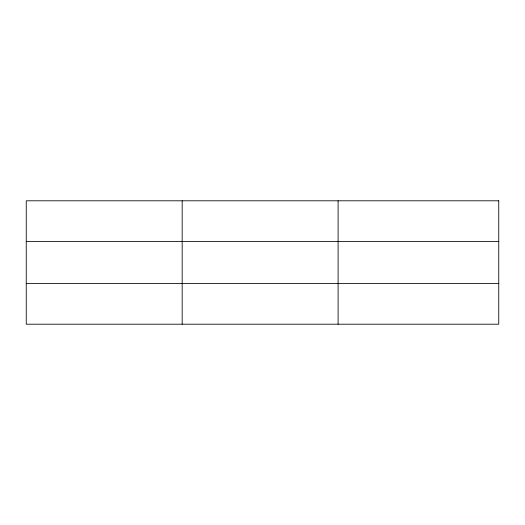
<?xml version="1.0" encoding="UTF-8"?>
<svg xmlns="http://www.w3.org/2000/svg" width="525" height="525" viewBox="0 0 525 525"><rect width="100%" height="100%" fill="white"/><g stroke="black" fill="none" stroke-linecap="round" stroke-linejoin="round"><path stroke-width="0.79" d="M182.175 200.799L182.175 324.201M338.1 200.799L338.1 324.201M26.25 241.52L498.75 241.52M26.25 283.48L498.75 283.48M498.75 200.799L498.75 324.201L26.25 324.201L26.25 200.799L498.75 200.799"/></g></svg>
